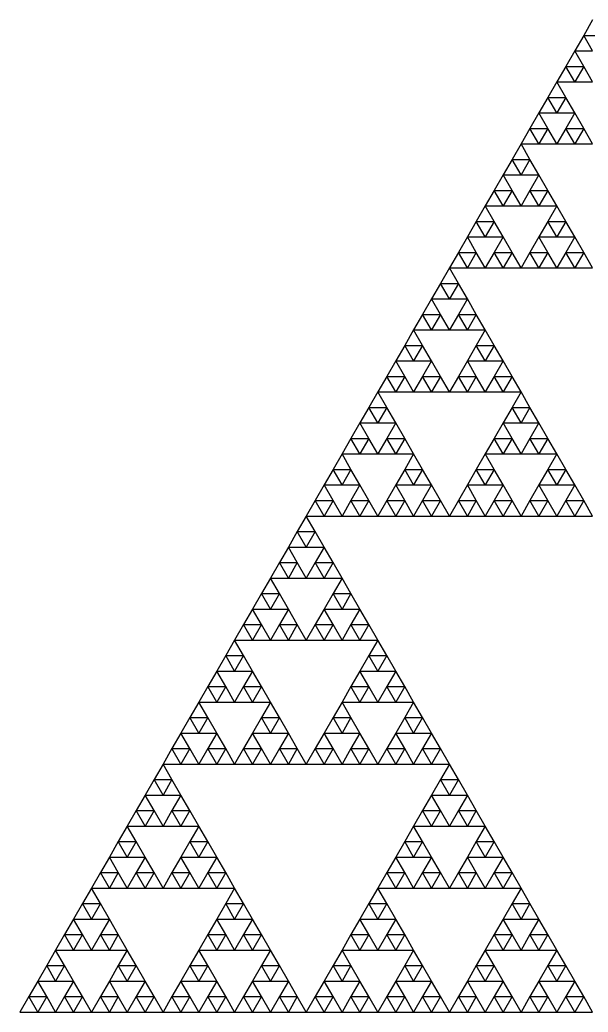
# Model space of a CAD drawing. Header units: metres. Extents: x -50 to 50, y -29 to 58.
# Drawn here: x -50 to -37.6, y -28.87 to -7.22 of the extents above; entities that cross this region are included whole.
import ezdxf

# ---------------------------------------------------------------- set-up
doc = ezdxf.new("R2010")
doc.units = ezdxf.units.M

msp = doc.modelspace()

# ---------------------------------------------------------------- linework, layer by layer
for p, q in [((-37.5, -7.21689), (-37.6953, -7.55518)), ((-37.6953, -7.55518), (-37.8906, -7.89347)), ((-37.5, -7.89347), (-37.6953, -7.55518)), ((-37.6953, -7.55518), (-37.3047, -7.55518)), ((-37.8906, -7.89347), (-38.0859, -8.23176)), ((-37.6953, -8.23176), (-37.8906, -7.89347)), ((-37.8906, -7.89347), (-37.5, -7.89347)), ((-38.0859, -8.23176), (-38.2812, -8.57004)), ((-37.8906, -8.57004), (-38.0859, -8.23176)), ((-38.0859, -8.23176), (-37.6953, -8.23176)), ((-37.6953, -8.23176), (-37.8906, -8.57004)), ((-37.5, -8.57004), (-37.6953, -8.23176)), ((-38.2812, -8.57006), (-38.4766, -8.90835)), ((-38.2812, -8.57004), (-37.8906, -8.57004)), ((-38.0859, -8.90835), (-38.2812, -8.57006)), ((-37.8906, -8.57004), (-37.5, -8.57004)), ((-38.4766, -8.90835), (-38.6719, -9.24663)), ((-38.2812, -9.24663), (-38.4766, -8.90835)), ((-38.4766, -8.90835), (-38.0859, -8.90835)), ((-38.0859, -8.90835), (-38.2812, -9.24663)), ((-37.8906, -9.24663), (-38.0859, -8.90835)), ((-38.6719, -9.24663), (-38.8672, -9.58492)), ((-38.4766, -9.58492), (-38.6719, -9.24663)), ((-38.6719, -9.24663), (-38.2812, -9.24663)), ((-38.2812, -9.24663), (-37.8906, -9.24663)), ((-37.8906, -9.24663), (-38.0859, -9.58492)), ((-37.6953, -9.58492), (-37.8906, -9.24663)), ((-38.8672, -9.58492), (-39.0625, -9.92321)), ((-38.6719, -9.92321), (-38.8672, -9.58492)), ((-38.8672, -9.58492), (-38.4766, -9.58492)), ((-38.4766, -9.58492), (-38.6719, -9.92321)), ((-38.2812, -9.92321), (-38.4766, -9.58492)), ((-38.0859, -9.58492), (-38.2812, -9.92321)), ((-37.8906, -9.92321), (-38.0859, -9.58492)), ((-38.0859, -9.58492), (-37.6953, -9.58492)), ((-37.6953, -9.58492), (-37.8906, -9.92321)), ((-37.5, -9.92321), (-37.6953, -9.58492)), ((-39.0625, -9.92322), (-39.2578, -10.2615)), ((-39.0625, -9.92321), (-38.6719, -9.92321)), ((-38.8672, -10.2615), (-39.0625, -9.92322)), ((-38.6719, -9.92321), (-38.2812, -9.92321)), ((-38.2812, -9.92321), (-37.8906, -9.92321)), ((-37.8906, -9.92321), (-37.5, -9.92321)), ((-39.2578, -10.2615), (-39.4531, -10.5998)), ((-39.0625, -10.5998), (-39.2578, -10.2615)), ((-39.2578, -10.2615), (-38.8672, -10.2615)), ((-38.8672, -10.2615), (-39.0625, -10.5998)), ((-38.6719, -10.5998), (-38.8672, -10.2615)), ((-39.4531, -10.5998), (-39.6484, -10.9381)), ((-39.2578, -10.9381), (-39.4531, -10.5998)), ((-39.4531, -10.5998), (-39.0625, -10.5998)), ((-39.0625, -10.5998), (-38.6719, -10.5998)), ((-38.6719, -10.5998), (-38.8672, -10.9381)), ((-38.4766, -10.9381), (-38.6719, -10.5998)), ((-39.6484, -10.9381), (-39.8438, -11.2764)), ((-39.4531, -11.2764), (-39.6484, -10.9381)), ((-39.6484, -10.9381), (-39.2578, -10.9381)), ((-39.2578, -10.9381), (-39.4531, -11.2764)), ((-39.0625, -11.2764), (-39.2578, -10.9381)), ((-38.8672, -10.9381), (-39.0625, -11.2764)), ((-38.6719, -11.2764), (-38.8672, -10.9381)), ((-38.8672, -10.9381), (-38.4766, -10.9381)), ((-38.4766, -10.9381), (-38.6719, -11.2764)), ((-38.2812, -11.2764), (-38.4766, -10.9381)), ((-39.8438, -11.2764), (-40.0391, -11.6147)), ((-39.6484, -11.6147), (-39.8438, -11.2764)), ((-39.8438, -11.2764), (-39.4531, -11.2764)), ((-39.4531, -11.2764), (-39.0625, -11.2764)), ((-39.0625, -11.2764), (-38.6719, -11.2764)), ((-38.6719, -11.2764), (-38.2812, -11.2764)), ((-38.2812, -11.2764), (-38.4766, -11.6147)), ((-38.0859, -11.6147), (-38.2812, -11.2764)), ((-40.0391, -11.6147), (-40.2344, -11.953)), ((-39.8438, -11.953), (-40.0391, -11.6147)), ((-40.0391, -11.6147), (-39.6484, -11.6147)), ((-39.6484, -11.6147), (-39.8438, -11.953)), ((-39.4531, -11.953), (-39.6484, -11.6147)), ((-38.4766, -11.6147), (-38.6719, -11.953)), ((-38.2812, -11.953), (-38.4766, -11.6147)), ((-38.4766, -11.6147), (-38.0859, -11.6147)), ((-38.0859, -11.6147), (-38.2812, -11.953)), ((-37.8906, -11.953), (-38.0859, -11.6147)), ((-40.2344, -11.953), (-40.4297, -12.2913)), ((-40.0391, -12.2913), (-40.2344, -11.953)), ((-40.2344, -11.953), (-39.8438, -11.953)), ((-39.8438, -11.953), (-39.4531, -11.953)), ((-39.4531, -11.953), (-39.6484, -12.2913)), ((-39.2578, -12.2913), (-39.4531, -11.953)), ((-38.6719, -11.953), (-38.8672, -12.2913)), ((-38.4766, -12.2913), (-38.6719, -11.953)), ((-38.6719, -11.953), (-38.2812, -11.953)), ((-38.2812, -11.953), (-37.8906, -11.953)), ((-37.8906, -11.953), (-38.0859, -12.2913)), ((-37.6953, -12.2913), (-37.8906, -11.953)), ((-40.4297, -12.2913), (-40.625, -12.6295)), ((-40.2344, -12.6295), (-40.4297, -12.2913)), ((-40.4297, -12.2913), (-40.0391, -12.2913)), ((-40.0391, -12.2913), (-40.2344, -12.6295)), ((-39.8438, -12.6295), (-40.0391, -12.2913)), ((-39.6484, -12.2913), (-39.8438, -12.6295)), ((-39.4531, -12.6295), (-39.6484, -12.2913)), ((-39.6484, -12.2913), (-39.2578, -12.2913)), ((-39.2578, -12.2913), (-39.4531, -12.6295)), ((-39.0625, -12.6295), (-39.2578, -12.2913)), ((-38.8672, -12.2913), (-39.0625, -12.6295)), ((-38.6719, -12.6295), (-38.8672, -12.2913)), ((-38.8672, -12.2913), (-38.4766, -12.2913)), ((-38.4766, -12.2913), (-38.6719, -12.6295)), ((-38.2812, -12.6295), (-38.4766, -12.2913)), ((-38.0859, -12.2913), (-38.2812, -12.6295)), ((-37.8906, -12.6295), (-38.0859, -12.2913)), ((-38.0859, -12.2913), (-37.6953, -12.2913)), ((-37.6953, -12.2913), (-37.8906, -12.6295)), ((-37.5, -12.6295), (-37.6953, -12.2913)), ((-40.625, -12.6296), (-40.8203, -12.9678)), ((-40.625, -12.6295), (-40.2344, -12.6295)), ((-40.4297, -12.9678), (-40.625, -12.6296)), ((-40.2344, -12.6295), (-39.8438, -12.6295)), ((-39.8438, -12.6295), (-39.4531, -12.6295)), ((-39.4531, -12.6295), (-39.0625, -12.6295)), ((-39.0625, -12.6295), (-38.6719, -12.6295)), ((-38.6719, -12.6295), (-38.2812, -12.6295)), ((-38.2812, -12.6295), (-37.8906, -12.6295)), ((-37.8906, -12.6295), (-37.5, -12.6295)), ((-40.8203, -12.9678), (-41.0156, -13.3061)), ((-40.625, -13.3061), (-40.8203, -12.9678)), ((-40.8203, -12.9678), (-40.4297, -12.9678)), ((-40.4297, -12.9678), (-40.625, -13.3061)), ((-40.2344, -13.3061), (-40.4297, -12.9678)), ((-41.0156, -13.3061), (-41.2109, -13.6444)), ((-40.8203, -13.6444), (-41.0156, -13.3061)), ((-41.0156, -13.3061), (-40.625, -13.3061)), ((-40.625, -13.3061), (-40.2344, -13.3061)), ((-40.2344, -13.3061), (-40.4297, -13.6444)), ((-40.0391, -13.6444), (-40.2344, -13.3061)), ((-41.2109, -13.6444), (-41.4062, -13.9827)), ((-41.0156, -13.9827), (-41.2109, -13.6444)), ((-41.2109, -13.6444), (-40.8203, -13.6444)), ((-40.8203, -13.6444), (-41.0156, -13.9827)), ((-40.625, -13.9827), (-40.8203, -13.6444)), ((-40.4297, -13.6444), (-40.625, -13.9827)), ((-40.2344, -13.9827), (-40.4297, -13.6444)), ((-40.4297, -13.6444), (-40.0391, -13.6444)), ((-40.0391, -13.6444), (-40.2344, -13.9827)), ((-39.8438, -13.9827), (-40.0391, -13.6444)), ((-41.4062, -13.9827), (-41.6016, -14.321)), ((-41.2109, -14.321), (-41.4062, -13.9827)), ((-41.4062, -13.9827), (-41.0156, -13.9827)), ((-41.0156, -13.9827), (-40.625, -13.9827)), ((-40.625, -13.9827), (-40.2344, -13.9827)), ((-40.2344, -13.9827), (-39.8438, -13.9827)), ((-39.8438, -13.9827), (-40.0391, -14.321)), ((-39.6484, -14.321), (-39.8438, -13.9827)), ((-41.6016, -14.321), (-41.7969, -14.6593)), ((-41.4062, -14.6593), (-41.6016, -14.321)), ((-41.6016, -14.321), (-41.2109, -14.321)), ((-41.2109, -14.321), (-41.4062, -14.6593)), ((-41.0156, -14.6593), (-41.2109, -14.321)), ((-40.0391, -14.321), (-40.2344, -14.6593)), ((-39.8438, -14.6593), (-40.0391, -14.321)), ((-40.0391, -14.321), (-39.6484, -14.321)), ((-39.6484, -14.321), (-39.8438, -14.6593)), ((-39.4531, -14.6593), (-39.6484, -14.321)), ((-41.7969, -14.6593), (-41.9922, -14.9976)), ((-41.6016, -14.9976), (-41.7969, -14.6593)), ((-41.7969, -14.6593), (-41.4062, -14.6593)), ((-41.4062, -14.6593), (-41.0156, -14.6593)), ((-41.0156, -14.6593), (-41.2109, -14.9976)), ((-40.8203, -14.9976), (-41.0156, -14.6593)), ((-40.2344, -14.6593), (-40.4297, -14.9976)), ((-40.0391, -14.9976), (-40.2344, -14.6593)), ((-40.2344, -14.6593), (-39.8438, -14.6593)), ((-39.8438, -14.6593), (-39.4531, -14.6593)), ((-39.4531, -14.6593), (-39.6484, -14.9976)), ((-39.2578, -14.9976), (-39.4531, -14.6593)), ((-41.9922, -14.9976), (-42.1875, -15.3359)), ((-41.7969, -15.3359), (-41.9922, -14.9976)), ((-41.9922, -14.9976), (-41.6016, -14.9976)), ((-41.6016, -14.9976), (-41.7969, -15.3359)), ((-41.4062, -15.3359), (-41.6016, -14.9976)), ((-41.2109, -14.9976), (-41.4062, -15.3359)), ((-41.0156, -15.3359), (-41.2109, -14.9976)), ((-41.2109, -14.9976), (-40.8203, -14.9976)), ((-40.8203, -14.9976), (-41.0156, -15.3359)), ((-40.625, -15.3359), (-40.8203, -14.9976)), ((-40.4297, -14.9976), (-40.625, -15.3359)), ((-40.2344, -15.3359), (-40.4297, -14.9976)), ((-40.4297, -14.9976), (-40.0391, -14.9976)), ((-40.0391, -14.9976), (-40.2344, -15.3359)), ((-39.8438, -15.3359), (-40.0391, -14.9976)), ((-39.6484, -14.9976), (-39.8438, -15.3359)), ((-39.4531, -15.3359), (-39.6484, -14.9976)), ((-39.6484, -14.9976), (-39.2578, -14.9976)), ((-39.2578, -14.9976), (-39.4531, -15.3359)), ((-39.0625, -15.3359), (-39.2578, -14.9976)), ((-42.1875, -15.3359), (-42.3828, -15.6742)), ((-41.9922, -15.6742), (-42.1875, -15.3359)), ((-42.1875, -15.3359), (-41.7969, -15.3359)), ((-41.7969, -15.3359), (-41.4062, -15.3359)), ((-41.4062, -15.3359), (-41.0156, -15.3359)), ((-41.0156, -15.3359), (-40.625, -15.3359)), ((-40.625, -15.3359), (-40.2344, -15.3359)), ((-40.2344, -15.3359), (-39.8438, -15.3359)), ((-39.8438, -15.3359), (-39.4531, -15.3359)), ((-39.4531, -15.3359), (-39.0625, -15.3359)), ((-39.0625, -15.3359), (-39.2578, -15.6742)), ((-38.8672, -15.6742), (-39.0625, -15.3359)), ((-42.3828, -15.6742), (-42.5781, -16.0125)), ((-42.1875, -16.0125), (-42.3828, -15.6742)), ((-42.3828, -15.6742), (-41.9922, -15.6742)), ((-41.9922, -15.6742), (-42.1875, -16.0125)), ((-41.7969, -16.0125), (-41.9922, -15.6742)), ((-39.2578, -15.6742), (-39.4531, -16.0125)), ((-39.0625, -16.0125), (-39.2578, -15.6742)), ((-39.2578, -15.6742), (-38.8672, -15.6742)), ((-38.8672, -15.6742), (-39.0625, -16.0125)), ((-38.6719, -16.0125), (-38.8672, -15.6742)), ((-42.5781, -16.0125), (-42.7734, -16.3507)), ((-42.3828, -16.3507), (-42.5781, -16.0125)), ((-42.5781, -16.0125), (-42.1875, -16.0125)), ((-42.1875, -16.0125), (-41.7969, -16.0125)), ((-41.7969, -16.0125), (-41.9922, -16.3507)), ((-41.6016, -16.3507), (-41.7969, -16.0125)), ((-39.4531, -16.0125), (-39.6484, -16.3507)), ((-39.2578, -16.3507), (-39.4531, -16.0125)), ((-39.4531, -16.0125), (-39.0625, -16.0125)), ((-39.0625, -16.0125), (-38.6719, -16.0125)), ((-38.6719, -16.0125), (-38.8672, -16.3507)), ((-38.4766, -16.3507), (-38.6719, -16.0125)), ((-42.7734, -16.3507), (-42.9688, -16.689)), ((-42.5781, -16.689), (-42.7734, -16.3507)), ((-42.7734, -16.3507), (-42.3828, -16.3507)), ((-42.3828, -16.3507), (-42.5781, -16.689)), ((-42.1875, -16.689), (-42.3828, -16.3507)), ((-41.9922, -16.3507), (-42.1875, -16.689)), ((-41.7969, -16.689), (-41.9922, -16.3507)), ((-41.9922, -16.3507), (-41.6016, -16.3507)), ((-41.6016, -16.3507), (-41.7969, -16.689)), ((-41.4062, -16.689), (-41.6016, -16.3507)), ((-39.6484, -16.3507), (-39.8438, -16.689)), ((-39.4531, -16.689), (-39.6484, -16.3507)), ((-39.6484, -16.3507), (-39.2578, -16.3507)), ((-39.2578, -16.3507), (-39.4531, -16.689)), ((-39.0625, -16.689), (-39.2578, -16.3507)), ((-38.8672, -16.3507), (-39.0625, -16.689)), ((-38.6719, -16.689), (-38.8672, -16.3507)), ((-38.8672, -16.3507), (-38.4766, -16.3507)), ((-38.4766, -16.3507), (-38.6719, -16.689)), ((-38.2812, -16.689), (-38.4766, -16.3507)), ((-42.9688, -16.689), (-43.1641, -17.0273)), ((-42.7734, -17.0273), (-42.9688, -16.689)), ((-42.9688, -16.689), (-42.5781, -16.689)), ((-42.5781, -16.689), (-42.1875, -16.689)), ((-42.1875, -16.689), (-41.7969, -16.689)), ((-41.7969, -16.689), (-41.4062, -16.689)), ((-41.4062, -16.689), (-41.6016, -17.0273)), ((-41.2109, -17.0273), (-41.4062, -16.689)), ((-39.8438, -16.689), (-40.0391, -17.0273)), ((-39.6484, -17.0273), (-39.8438, -16.689)), ((-39.8438, -16.689), (-39.4531, -16.689)), ((-39.4531, -16.689), (-39.0625, -16.689)), ((-39.0625, -16.689), (-38.6719, -16.689)), ((-38.6719, -16.689), (-38.2812, -16.689)), ((-38.2812, -16.689), (-38.4766, -17.0273)), ((-38.0859, -17.0273), (-38.2812, -16.689)), ((-43.1641, -17.0273), (-43.3594, -17.3656)), ((-42.9688, -17.3656), (-43.1641, -17.0273)), ((-43.1641, -17.0273), (-42.7734, -17.0273)), ((-42.7734, -17.0273), (-42.9688, -17.3656)), ((-42.5781, -17.3656), (-42.7734, -17.0273)), ((-41.6016, -17.0273), (-41.7969, -17.3656)), ((-41.4062, -17.3656), (-41.6016, -17.0273)), ((-41.6016, -17.0273), (-41.2109, -17.0273)), ((-41.2109, -17.0273), (-41.4062, -17.3656)), ((-41.0156, -17.3656), (-41.2109, -17.0273)), ((-40.0391, -17.0273), (-40.2344, -17.3656)), ((-39.8438, -17.3656), (-40.0391, -17.0273)), ((-40.0391, -17.0273), (-39.6484, -17.0273)), ((-39.6484, -17.0273), (-39.8438, -17.3656)), ((-39.4531, -17.3656), (-39.6484, -17.0273)), ((-38.4766, -17.0273), (-38.6719, -17.3656)), ((-38.2812, -17.3656), (-38.4766, -17.0273)), ((-38.4766, -17.0273), (-38.0859, -17.0273)), ((-38.0859, -17.0273), (-38.2812, -17.3656)), ((-37.8906, -17.3656), (-38.0859, -17.0273)), ((-43.3594, -17.3656), (-43.5547, -17.7039)), ((-43.1641, -17.7039), (-43.3594, -17.3656)), ((-43.3594, -17.3656), (-42.9688, -17.3656)), ((-42.9688, -17.3656), (-42.5781, -17.3656)), ((-42.5781, -17.3656), (-42.7734, -17.7039)), ((-42.3828, -17.7039), (-42.5781, -17.3656)), ((-41.7969, -17.3656), (-41.9922, -17.7039)), ((-41.6016, -17.7039), (-41.7969, -17.3656)), ((-41.7969, -17.3656), (-41.4062, -17.3656)), ((-41.4062, -17.3656), (-41.0156, -17.3656)), ((-41.0156, -17.3656), (-41.2109, -17.7039)), ((-40.8203, -17.7039), (-41.0156, -17.3656)), ((-40.2344, -17.3656), (-40.4297, -17.7039)), ((-40.0391, -17.7039), (-40.2344, -17.3656)), ((-40.2344, -17.3656), (-39.8438, -17.3656)), ((-39.8438, -17.3656), (-39.4531, -17.3656)), ((-39.4531, -17.3656), (-39.6484, -17.7039)), ((-39.2578, -17.7039), (-39.4531, -17.3656)), ((-38.6719, -17.3656), (-38.8672, -17.7039)), ((-38.4766, -17.7039), (-38.6719, -17.3656)), ((-38.6719, -17.3656), (-38.2812, -17.3656)), ((-38.2812, -17.3656), (-37.8906, -17.3656)), ((-37.8906, -17.3656), (-38.0859, -17.7039)), ((-37.6953, -17.7039), (-37.8906, -17.3656)), ((-43.5547, -17.7039), (-43.75, -18.0422)), ((-43.3594, -18.0422), (-43.5547, -17.7039)), ((-43.5547, -17.7039), (-43.1641, -17.7039)), ((-43.1641, -17.7039), (-43.3594, -18.0422)), ((-42.9688, -18.0422), (-43.1641, -17.7039)), ((-42.7734, -17.7039), (-42.9688, -18.0422)), ((-42.5781, -18.0422), (-42.7734, -17.7039)), ((-42.7734, -17.7039), (-42.3828, -17.7039)), ((-42.3828, -17.7039), (-42.5781, -18.0422)), ((-42.1875, -18.0422), (-42.3828, -17.7039)), ((-41.9922, -17.7039), (-42.1875, -18.0422)), ((-41.7969, -18.0422), (-41.9922, -17.7039)), ((-41.9922, -17.7039), (-41.6016, -17.7039)), ((-41.6016, -17.7039), (-41.7969, -18.0422)), ((-41.4062, -18.0422), (-41.6016, -17.7039)), ((-41.2109, -17.7039), (-41.4062, -18.0422)), ((-41.0156, -18.0422), (-41.2109, -17.7039)), ((-41.2109, -17.7039), (-40.8203, -17.7039)), ((-40.8203, -17.7039), (-41.0156, -18.0422)), ((-40.625, -18.0422), (-40.8203, -17.7039)), ((-40.4297, -17.7039), (-40.625, -18.0422)), ((-40.2344, -18.0422), (-40.4297, -17.7039)), ((-40.4297, -17.7039), (-40.0391, -17.7039)), ((-40.0391, -17.7039), (-40.2344, -18.0422)), ((-39.8438, -18.0422), (-40.0391, -17.7039)), ((-39.6484, -17.7039), (-39.8438, -18.0422)), ((-39.4531, -18.0422), (-39.6484, -17.7039)), ((-39.6484, -17.7039), (-39.2578, -17.7039)), ((-39.2578, -17.7039), (-39.4531, -18.0422)), ((-39.0625, -18.0422), (-39.2578, -17.7039)), ((-38.8672, -17.7039), (-39.0625, -18.0422)), ((-38.6719, -18.0422), (-38.8672, -17.7039)), ((-38.8672, -17.7039), (-38.4766, -17.7039)), ((-38.4766, -17.7039), (-38.6719, -18.0422)), ((-38.2812, -18.0422), (-38.4766, -17.7039)), ((-38.0859, -17.7039), (-38.2812, -18.0422)), ((-37.8906, -18.0422), (-38.0859, -17.7039)), ((-38.0859, -17.7039), (-37.6953, -17.7039)), ((-37.6953, -17.7039), (-37.8906, -18.0422)), ((-37.5, -18.0422), (-37.6953, -17.7039)), ((-43.75, -18.0422), (-43.9453, -18.3805)), ((-43.5547, -18.3805), (-43.75, -18.0422)), ((-43.75, -18.0422), (-43.3594, -18.0422)), ((-43.3594, -18.0422), (-42.9688, -18.0422)), ((-42.9688, -18.0422), (-42.5781, -18.0422)), ((-42.5781, -18.0422), (-42.1875, -18.0422)), ((-42.1875, -18.0422), (-41.7969, -18.0422)), ((-41.7969, -18.0422), (-41.4062, -18.0422)), ((-41.4062, -18.0422), (-41.0156, -18.0422)), ((-41.0156, -18.0422), (-40.625, -18.0422)), ((-40.625, -18.0422), (-40.2344, -18.0422)), ((-40.2344, -18.0422), (-39.8438, -18.0422)), ((-39.8438, -18.0422), (-39.4531, -18.0422)), ((-39.4531, -18.0422), (-39.0625, -18.0422)), ((-39.0625, -18.0422), (-38.6719, -18.0422)), ((-38.6719, -18.0422), (-38.2812, -18.0422)), ((-38.2812, -18.0422), (-37.8906, -18.0422)), ((-37.8906, -18.0422), (-37.5, -18.0422)), ((-43.9453, -18.3805), (-44.1406, -18.7188)), ((-43.75, -18.7188), (-43.9453, -18.3805)), ((-43.9453, -18.3805), (-43.5547, -18.3805)), ((-43.5547, -18.3805), (-43.75, -18.7188)), ((-43.3594, -18.7188), (-43.5547, -18.3805)), ((-44.1406, -18.7188), (-44.3359, -19.0571)), ((-43.9453, -19.0571), (-44.1406, -18.7188)), ((-44.1406, -18.7188), (-43.75, -18.7188)), ((-43.75, -18.7188), (-43.3594, -18.7188)), ((-43.3594, -18.7188), (-43.5547, -19.0571)), ((-43.1641, -19.0571), (-43.3594, -18.7188)), ((-44.3359, -19.0571), (-44.5312, -19.3954)), ((-44.1406, -19.3954), (-44.3359, -19.0571)), ((-44.3359, -19.0571), (-43.9453, -19.0571)), ((-43.9453, -19.0571), (-44.1406, -19.3954)), ((-43.75, -19.3954), (-43.9453, -19.0571)), ((-43.5547, -19.0571), (-43.75, -19.3954)), ((-43.3594, -19.3954), (-43.5547, -19.0571)), ((-43.5547, -19.0571), (-43.1641, -19.0571)), ((-43.1641, -19.0571), (-43.3594, -19.3954)), ((-42.9688, -19.3954), (-43.1641, -19.0571)), ((-44.5312, -19.3954), (-44.7266, -19.7337)), ((-44.3359, -19.7337), (-44.5312, -19.3954)), ((-44.5312, -19.3954), (-44.1406, -19.3954)), ((-44.1406, -19.3954), (-43.75, -19.3954)), ((-43.75, -19.3954), (-43.3594, -19.3954)), ((-43.3594, -19.3954), (-42.9688, -19.3954)), ((-42.9688, -19.3954), (-43.1641, -19.7337)), ((-42.7734, -19.7337), (-42.9688, -19.3954)), ((-44.7266, -19.7337), (-44.9219, -20.072)), ((-44.5312, -20.072), (-44.7266, -19.7337)), ((-44.7266, -19.7337), (-44.3359, -19.7337)), ((-44.3359, -19.7337), (-44.5312, -20.072)), ((-44.1406, -20.072), (-44.3359, -19.7337)), ((-43.1641, -19.7337), (-43.3594, -20.072)), ((-42.9688, -20.072), (-43.1641, -19.7337)), ((-43.1641, -19.7337), (-42.7734, -19.7337)), ((-42.7734, -19.7337), (-42.9688, -20.072)), ((-42.5781, -20.072), (-42.7734, -19.7337)), ((-44.9219, -20.072), (-45.1172, -20.4102)), ((-44.7266, -20.4102), (-44.9219, -20.072)), ((-44.9219, -20.072), (-44.5312, -20.072)), ((-44.5312, -20.072), (-44.1406, -20.072)), ((-44.1406, -20.072), (-44.3359, -20.4102)), ((-43.9453, -20.4102), (-44.1406, -20.072)), ((-43.3594, -20.072), (-43.5547, -20.4102)), ((-43.1641, -20.4102), (-43.3594, -20.072)), ((-43.3594, -20.072), (-42.9688, -20.072)), ((-42.9688, -20.072), (-42.5781, -20.072)), ((-42.5781, -20.072), (-42.7734, -20.4102)), ((-42.3828, -20.4102), (-42.5781, -20.072)), ((-45.1172, -20.4102), (-45.3125, -20.7485)), ((-44.9219, -20.7485), (-45.1172, -20.4102)), ((-45.1172, -20.4102), (-44.7266, -20.4102)), ((-44.7266, -20.4102), (-44.9219, -20.7485)), ((-44.5312, -20.7485), (-44.7266, -20.4102)), ((-44.3359, -20.4102), (-44.5312, -20.7485)), ((-44.1406, -20.7485), (-44.3359, -20.4102)), ((-44.3359, -20.4102), (-43.9453, -20.4102)), ((-43.9453, -20.4102), (-44.1406, -20.7485)), ((-43.75, -20.7485), (-43.9453, -20.4102)), ((-43.5547, -20.4102), (-43.75, -20.7485)), ((-43.3594, -20.7485), (-43.5547, -20.4102)), ((-43.5547, -20.4102), (-43.1641, -20.4102)), ((-43.1641, -20.4102), (-43.3594, -20.7485)), ((-42.9688, -20.7485), (-43.1641, -20.4102)), ((-42.7734, -20.4102), (-42.9688, -20.7485)), ((-42.5781, -20.7485), (-42.7734, -20.4102)), ((-42.7734, -20.4102), (-42.3828, -20.4102)), ((-42.3828, -20.4102), (-42.5781, -20.7485)), ((-42.1875, -20.7485), (-42.3828, -20.4102)), ((-45.3125, -20.7485), (-45.5078, -21.0868)), ((-45.1172, -21.0868), (-45.3125, -20.7485)), ((-45.3125, -20.7485), (-44.9219, -20.7485)), ((-44.9219, -20.7485), (-44.5312, -20.7485)), ((-44.5312, -20.7485), (-44.1406, -20.7485)), ((-44.1406, -20.7485), (-43.75, -20.7485)), ((-43.75, -20.7485), (-43.3594, -20.7485)), ((-43.3594, -20.7485), (-42.9688, -20.7485)), ((-42.9688, -20.7485), (-42.5781, -20.7485)), ((-42.5781, -20.7485), (-42.1875, -20.7485)), ((-42.1875, -20.7485), (-42.3828, -21.0868)), ((-41.9922, -21.0868), (-42.1875, -20.7485)), ((-45.5078, -21.0868), (-45.7031, -21.4251)), ((-45.3125, -21.4251), (-45.5078, -21.0868)), ((-45.5078, -21.0868), (-45.1172, -21.0868)), ((-45.1172, -21.0868), (-45.3125, -21.4251)), ((-44.9219, -21.4251), (-45.1172, -21.0868)), ((-42.3828, -21.0868), (-42.5781, -21.4251)), ((-42.1875, -21.4251), (-42.3828, -21.0868)), ((-42.3828, -21.0868), (-41.9922, -21.0868)), ((-41.9922, -21.0868), (-42.1875, -21.4251)), ((-41.7969, -21.4251), (-41.9922, -21.0868)), ((-45.7031, -21.4251), (-45.8984, -21.7634)), ((-45.5078, -21.7634), (-45.7031, -21.4251)), ((-45.7031, -21.4251), (-45.3125, -21.4251)), ((-45.3125, -21.4251), (-44.9219, -21.4251)), ((-44.9219, -21.4251), (-45.1172, -21.7634)), ((-44.7266, -21.7634), (-44.9219, -21.4251)), ((-42.5781, -21.4251), (-42.7734, -21.7634)), ((-42.3828, -21.7634), (-42.5781, -21.4251)), ((-42.5781, -21.4251), (-42.1875, -21.4251)), ((-42.1875, -21.4251), (-41.7969, -21.4251)), ((-41.7969, -21.4251), (-41.9922, -21.7634)), ((-41.6016, -21.7634), (-41.7969, -21.4251)), ((-45.8984, -21.7634), (-46.0938, -22.1017)), ((-45.7031, -22.1017), (-45.8984, -21.7634)), ((-45.8984, -21.7634), (-45.5078, -21.7634)), ((-45.5078, -21.7634), (-45.7031, -22.1017)), ((-45.3125, -22.1017), (-45.5078, -21.7634)), ((-45.1172, -21.7634), (-45.3125, -22.1017)), ((-44.9219, -22.1017), (-45.1172, -21.7634)), ((-45.1172, -21.7634), (-44.7266, -21.7634)), ((-44.7266, -21.7634), (-44.9219, -22.1017)), ((-44.5312, -22.1017), (-44.7266, -21.7634)), ((-42.7734, -21.7634), (-42.9688, -22.1017)), ((-42.5781, -22.1017), (-42.7734, -21.7634)), ((-42.7734, -21.7634), (-42.3828, -21.7634)), ((-42.3828, -21.7634), (-42.5781, -22.1017)), ((-42.1875, -22.1017), (-42.3828, -21.7634)), ((-41.9922, -21.7634), (-42.1875, -22.1017)), ((-41.7969, -22.1017), (-41.9922, -21.7634)), ((-41.9922, -21.7634), (-41.6016, -21.7634)), ((-41.6016, -21.7634), (-41.7969, -22.1017)), ((-41.4062, -22.1017), (-41.6016, -21.7634)), ((-46.0938, -22.1017), (-46.2891, -22.44)), ((-45.8984, -22.44), (-46.0938, -22.1017)), ((-46.0938, -22.1017), (-45.7031, -22.1017)), ((-45.7031, -22.1017), (-45.3125, -22.1017)), ((-45.3125, -22.1017), (-44.9219, -22.1017)), ((-44.9219, -22.1017), (-44.5312, -22.1017)), ((-44.5312, -22.1017), (-44.7266, -22.44)), ((-44.3359, -22.44), (-44.5312, -22.1017)), ((-42.9688, -22.1017), (-43.1641, -22.44)), ((-42.7734, -22.44), (-42.9688, -22.1017)), ((-42.9688, -22.1017), (-42.5781, -22.1017)), ((-42.5781, -22.1017), (-42.1875, -22.1017)), ((-42.1875, -22.1017), (-41.7969, -22.1017)), ((-41.7969, -22.1017), (-41.4062, -22.1017)), ((-41.4062, -22.1017), (-41.6016, -22.44)), ((-41.2109, -22.44), (-41.4062, -22.1017)), ((-46.2891, -22.44), (-46.4844, -22.7783)), ((-46.0938, -22.7783), (-46.2891, -22.44)), ((-46.2891, -22.44), (-45.8984, -22.44)), ((-45.8984, -22.44), (-46.0938, -22.7783)), ((-45.7031, -22.7783), (-45.8984, -22.44)), ((-44.7266, -22.44), (-44.9219, -22.7783)), ((-44.5312, -22.7783), (-44.7266, -22.44)), ((-44.7266, -22.44), (-44.3359, -22.44)), ((-44.3359, -22.44), (-44.5312, -22.7783)), ((-44.1406, -22.7783), (-44.3359, -22.44)), ((-43.1641, -22.44), (-43.3594, -22.7783)), ((-42.9688, -22.7783), (-43.1641, -22.44)), ((-43.1641, -22.44), (-42.7734, -22.44)), ((-42.7734, -22.44), (-42.9688, -22.7783)), ((-42.5781, -22.7783), (-42.7734, -22.44)), ((-41.6016, -22.44), (-41.7969, -22.7783)), ((-41.4062, -22.7783), (-41.6016, -22.44)), ((-41.6016, -22.44), (-41.2109, -22.44)), ((-41.2109, -22.44), (-41.4062, -22.7783)), ((-41.0156, -22.7783), (-41.2109, -22.44)), ((-46.4844, -22.7783), (-46.6797, -23.1166)), ((-46.2891, -23.1166), (-46.4844, -22.7783)), ((-46.4844, -22.7783), (-46.0938, -22.7783)), ((-46.0938, -22.7783), (-45.7031, -22.7783)), ((-45.7031, -22.7783), (-45.8984, -23.1166)), ((-45.5078, -23.1166), (-45.7031, -22.7783)), ((-44.9219, -22.7783), (-45.1172, -23.1166)), ((-44.7266, -23.1166), (-44.9219, -22.7783)), ((-44.9219, -22.7783), (-44.5312, -22.7783)), ((-44.5312, -22.7783), (-44.1406, -22.7783)), ((-44.1406, -22.7783), (-44.3359, -23.1166)), ((-43.9453, -23.1166), (-44.1406, -22.7783)), ((-43.3594, -22.7783), (-43.5547, -23.1166)), ((-43.1641, -23.1166), (-43.3594, -22.7783)), ((-43.3594, -22.7783), (-42.9688, -22.7783)), ((-42.9688, -22.7783), (-42.5781, -22.7783)), ((-42.5781, -22.7783), (-42.7734, -23.1166)), ((-42.3828, -23.1166), (-42.5781, -22.7783)), ((-41.7969, -22.7783), (-41.9922, -23.1166)), ((-41.6016, -23.1166), (-41.7969, -22.7783)), ((-41.7969, -22.7783), (-41.4062, -22.7783)), ((-41.4062, -22.7783), (-41.0156, -22.7783)), ((-41.0156, -22.7783), (-41.2109, -23.1166)), ((-40.8203, -23.1166), (-41.0156, -22.7783)), ((-46.6797, -23.1166), (-46.875, -23.4549)), ((-46.4844, -23.4549), (-46.6797, -23.1166)), ((-46.6797, -23.1166), (-46.2891, -23.1166)), ((-46.2891, -23.1166), (-46.4844, -23.4549)), ((-46.0938, -23.4549), (-46.2891, -23.1166)), ((-45.8984, -23.1166), (-46.0938, -23.4549)), ((-45.7031, -23.4549), (-45.8984, -23.1166)), ((-45.8984, -23.1166), (-45.5078, -23.1166)), ((-45.5078, -23.1166), (-45.7031, -23.4549)), ((-45.3125, -23.4549), (-45.5078, -23.1166)), ((-45.1172, -23.1166), (-45.3125, -23.4549)), ((-44.9219, -23.4549), (-45.1172, -23.1166)), ((-45.1172, -23.1166), (-44.7266, -23.1166)), ((-44.7266, -23.1166), (-44.9219, -23.4549)), ((-44.5312, -23.4549), (-44.7266, -23.1166)), ((-44.3359, -23.1166), (-44.5312, -23.4549)), ((-44.1406, -23.4549), (-44.3359, -23.1166)), ((-44.3359, -23.1166), (-43.9453, -23.1166)), ((-43.9453, -23.1166), (-44.1406, -23.4549)), ((-43.75, -23.4549), (-43.9453, -23.1166)), ((-43.5547, -23.1166), (-43.75, -23.4549)), ((-43.3594, -23.4549), (-43.5547, -23.1166)), ((-43.5547, -23.1166), (-43.1641, -23.1166)), ((-43.1641, -23.1166), (-43.3594, -23.4549)), ((-42.9688, -23.4549), (-43.1641, -23.1166)), ((-42.7734, -23.1166), (-42.9688, -23.4549)), ((-42.5781, -23.4549), (-42.7734, -23.1166)), ((-42.7734, -23.1166), (-42.3828, -23.1166)), ((-42.3828, -23.1166), (-42.5781, -23.4549)), ((-42.1875, -23.4549), (-42.3828, -23.1166)), ((-41.9922, -23.1166), (-42.1875, -23.4549)), ((-41.7969, -23.4549), (-41.9922, -23.1166)), ((-41.9922, -23.1166), (-41.6016, -23.1166)), ((-41.6016, -23.1166), (-41.7969, -23.4549)), ((-41.4062, -23.4549), (-41.6016, -23.1166)), ((-41.2109, -23.1166), (-41.4062, -23.4549)), ((-41.0156, -23.4549), (-41.2109, -23.1166)), ((-41.2109, -23.1166), (-40.8203, -23.1166)), ((-40.8203, -23.1166), (-41.0156, -23.4549)), ((-40.625, -23.4549), (-40.8203, -23.1166)), ((-46.875, -23.4549), (-47.0703, -23.7932)), ((-46.6797, -23.7932), (-46.875, -23.4549)), ((-46.875, -23.4549), (-46.4844, -23.4549)), ((-46.4844, -23.4549), (-46.0938, -23.4549)), ((-46.0938, -23.4549), (-45.7031, -23.4549)), ((-45.7031, -23.4549), (-45.3125, -23.4549)), ((-45.3125, -23.4549), (-44.9219, -23.4549)), ((-44.9219, -23.4549), (-44.5312, -23.4549)), ((-44.5312, -23.4549), (-44.1406, -23.4549)), ((-44.1406, -23.4549), (-43.75, -23.4549)), ((-43.75, -23.4549), (-43.3594, -23.4549)), ((-43.3594, -23.4549), (-42.9688, -23.4549)), ((-42.9688, -23.4549), (-42.5781, -23.4549)), ((-42.5781, -23.4549), (-42.1875, -23.4549)), ((-42.1875, -23.4549), (-41.7969, -23.4549)), ((-41.7969, -23.4549), (-41.4062, -23.4549)), ((-41.4062, -23.4549), (-41.0156, -23.4549)), ((-41.0156, -23.4549), (-40.625, -23.4549)), ((-40.625, -23.4549), (-40.8203, -23.7932)), ((-40.4297, -23.7932), (-40.625, -23.4549)), ((-47.0703, -23.7932), (-47.2656, -24.1314)), ((-46.875, -24.1314), (-47.0703, -23.7932)), ((-47.0703, -23.7932), (-46.6797, -23.7932)), ((-46.6797, -23.7932), (-46.875, -24.1314)), ((-46.4844, -24.1314), (-46.6797, -23.7932)), ((-40.8203, -23.7932), (-41.0156, -24.1314)), ((-40.625, -24.1314), (-40.8203, -23.7932)), ((-40.8203, -23.7932), (-40.4297, -23.7932)), ((-40.4297, -23.7932), (-40.625, -24.1314)), ((-40.2344, -24.1314), (-40.4297, -23.7932)), ((-47.2656, -24.1314), (-47.4609, -24.4697)), ((-47.0703, -24.4697), (-47.2656, -24.1314)), ((-47.2656, -24.1314), (-46.875, -24.1314)), ((-46.875, -24.1314), (-46.4844, -24.1314)), ((-46.4844, -24.1314), (-46.6797, -24.4697)), ((-46.2891, -24.4697), (-46.4844, -24.1314)), ((-41.0156, -24.1314), (-41.2109, -24.4697)), ((-40.8203, -24.4697), (-41.0156, -24.1314)), ((-41.0156, -24.1314), (-40.625, -24.1314)), ((-40.625, -24.1314), (-40.2344, -24.1314)), ((-40.2344, -24.1314), (-40.4297, -24.4697)), ((-40.0391, -24.4697), (-40.2344, -24.1314)), ((-47.4609, -24.4697), (-47.6562, -24.808)), ((-47.2656, -24.808), (-47.4609, -24.4697)), ((-47.4609, -24.4697), (-47.0703, -24.4697)), ((-47.0703, -24.4697), (-47.2656, -24.808)), ((-46.875, -24.808), (-47.0703, -24.4697)), ((-46.6797, -24.4697), (-46.875, -24.808)), ((-46.4844, -24.808), (-46.6797, -24.4697)), ((-46.6797, -24.4697), (-46.2891, -24.4697)), ((-46.2891, -24.4697), (-46.4844, -24.808)), ((-46.0938, -24.808), (-46.2891, -24.4697)), ((-41.2109, -24.4697), (-41.4062, -24.808)), ((-41.0156, -24.808), (-41.2109, -24.4697)), ((-41.2109, -24.4697), (-40.8203, -24.4697)), ((-40.8203, -24.4697), (-41.0156, -24.808)), ((-40.625, -24.808), (-40.8203, -24.4697)), ((-40.4297, -24.4697), (-40.625, -24.808)), ((-40.2344, -24.808), (-40.4297, -24.4697)), ((-40.4297, -24.4697), (-40.0391, -24.4697)), ((-40.0391, -24.4697), (-40.2344, -24.808)), ((-39.8438, -24.808), (-40.0391, -24.4697)), ((-47.6562, -24.808), (-47.8516, -25.1463)), ((-47.4609, -25.1463), (-47.6562, -24.808)), ((-47.6562, -24.808), (-47.2656, -24.808)), ((-47.2656, -24.808), (-46.875, -24.808)), ((-46.875, -24.808), (-46.4844, -24.808)), ((-46.4844, -24.808), (-46.0938, -24.808)), ((-46.0938, -24.808), (-46.2891, -25.1463)), ((-45.8984, -25.1463), (-46.0938, -24.808)), ((-41.4062, -24.808), (-41.6016, -25.1463)), ((-41.2109, -25.1463), (-41.4062, -24.808)), ((-41.4062, -24.808), (-41.0156, -24.808)), ((-41.0156, -24.808), (-40.625, -24.808)), ((-40.625, -24.808), (-40.2344, -24.808)), ((-40.2344, -24.808), (-39.8438, -24.808)), ((-39.8438, -24.808), (-40.0391, -25.1463)), ((-39.6484, -25.1463), (-39.8438, -24.808)), ((-47.8516, -25.1463), (-48.0469, -25.4846)), ((-47.6562, -25.4846), (-47.8516, -25.1463)), ((-47.8516, -25.1463), (-47.4609, -25.1463)), ((-47.4609, -25.1463), (-47.6562, -25.4846)), ((-47.2656, -25.4846), (-47.4609, -25.1463)), ((-46.2891, -25.1463), (-46.4844, -25.4846)), ((-46.0938, -25.4846), (-46.2891, -25.1463)), ((-46.2891, -25.1463), (-45.8984, -25.1463)), ((-45.8984, -25.1463), (-46.0938, -25.4846)), ((-45.7031, -25.4846), (-45.8984, -25.1463)), ((-41.6016, -25.1463), (-41.7969, -25.4846)), ((-41.4062, -25.4846), (-41.6016, -25.1463)), ((-41.6016, -25.1463), (-41.2109, -25.1463)), ((-41.2109, -25.1463), (-41.4062, -25.4846)), ((-41.0156, -25.4846), (-41.2109, -25.1463)), ((-40.0391, -25.1463), (-40.2344, -25.4846)), ((-39.8438, -25.4846), (-40.0391, -25.1463)), ((-40.0391, -25.1463), (-39.6484, -25.1463)), ((-39.6484, -25.1463), (-39.8438, -25.4846)), ((-39.4531, -25.4846), (-39.6484, -25.1463)), ((-48.0469, -25.4846), (-48.2422, -25.8229)), ((-47.8516, -25.8229), (-48.0469, -25.4846)), ((-48.0469, -25.4846), (-47.6562, -25.4846)), ((-47.6562, -25.4846), (-47.2656, -25.4846)), ((-47.2656, -25.4846), (-47.4609, -25.8229)), ((-47.0703, -25.8229), (-47.2656, -25.4846)), ((-46.4844, -25.4846), (-46.6797, -25.8229)), ((-46.2891, -25.8229), (-46.4844, -25.4846)), ((-46.4844, -25.4846), (-46.0938, -25.4846)), ((-46.0938, -25.4846), (-45.7031, -25.4846)), ((-45.7031, -25.4846), (-45.8984, -25.8229)), ((-45.5078, -25.8229), (-45.7031, -25.4846)), ((-41.7969, -25.4846), (-41.9922, -25.8229)), ((-41.6016, -25.8229), (-41.7969, -25.4846)), ((-41.7969, -25.4846), (-41.4062, -25.4846)), ((-41.4062, -25.4846), (-41.0156, -25.4846)), ((-41.0156, -25.4846), (-41.2109, -25.8229)), ((-40.8203, -25.8229), (-41.0156, -25.4846)), ((-40.2344, -25.4846), (-40.4297, -25.8229)), ((-40.0391, -25.8229), (-40.2344, -25.4846)), ((-40.2344, -25.4846), (-39.8438, -25.4846)), ((-39.8438, -25.4846), (-39.4531, -25.4846)), ((-39.4531, -25.4846), (-39.6484, -25.8229)), ((-39.2578, -25.8229), (-39.4531, -25.4846)), ((-48.2422, -25.8229), (-48.4375, -26.1612)), ((-48.0469, -26.1612), (-48.2422, -25.8229)), ((-48.2422, -25.8229), (-47.8516, -25.8229)), ((-47.8516, -25.8229), (-48.0469, -26.1612)), ((-47.6562, -26.1612), (-47.8516, -25.8229)), ((-47.4609, -25.8229), (-47.6562, -26.1612)), ((-47.2656, -26.1612), (-47.4609, -25.8229)), ((-47.4609, -25.8229), (-47.0703, -25.8229)), ((-47.0703, -25.8229), (-47.2656, -26.1612)), ((-46.875, -26.1612), (-47.0703, -25.8229)), ((-46.6797, -25.8229), (-46.875, -26.1612)), ((-46.4844, -26.1612), (-46.6797, -25.8229)), ((-46.6797, -25.8229), (-46.2891, -25.8229)), ((-46.2891, -25.8229), (-46.4844, -26.1612)), ((-46.0938, -26.1612), (-46.2891, -25.8229)), ((-45.8984, -25.8229), (-46.0938, -26.1612)), ((-45.7031, -26.1612), (-45.8984, -25.8229)), ((-45.8984, -25.8229), (-45.5078, -25.8229)), ((-45.5078, -25.8229), (-45.7031, -26.1612)), ((-45.3125, -26.1612), (-45.5078, -25.8229)), ((-41.9922, -25.8229), (-42.1875, -26.1612)), ((-41.7969, -26.1612), (-41.9922, -25.8229)), ((-41.9922, -25.8229), (-41.6016, -25.8229)), ((-41.6016, -25.8229), (-41.7969, -26.1612)), ((-41.4062, -26.1612), (-41.6016, -25.8229)), ((-41.2109, -25.8229), (-41.4062, -26.1612)), ((-41.0156, -26.1612), (-41.2109, -25.8229)), ((-41.2109, -25.8229), (-40.8203, -25.8229)), ((-40.8203, -25.8229), (-41.0156, -26.1612)), ((-40.625, -26.1612), (-40.8203, -25.8229)), ((-40.4297, -25.8229), (-40.625, -26.1612)), ((-40.2344, -26.1612), (-40.4297, -25.8229)), ((-40.4297, -25.8229), (-40.0391, -25.8229)), ((-40.0391, -25.8229), (-40.2344, -26.1612)), ((-39.8438, -26.1612), (-40.0391, -25.8229)), ((-39.6484, -25.8229), (-39.8438, -26.1612)), ((-39.4531, -26.1612), (-39.6484, -25.8229)), ((-39.6484, -25.8229), (-39.2578, -25.8229)), ((-39.2578, -25.8229), (-39.4531, -26.1612)), ((-39.0625, -26.1612), (-39.2578, -25.8229)), ((-48.4375, -26.1612), (-48.6328, -26.4995)), ((-48.2422, -26.4995), (-48.4375, -26.1612)), ((-48.4375, -26.1612), (-48.0469, -26.1612)), ((-48.0469, -26.1612), (-47.6562, -26.1612)), ((-47.6562, -26.1612), (-47.2656, -26.1612)), ((-47.2656, -26.1612), (-46.875, -26.1612)), ((-46.875, -26.1612), (-46.4844, -26.1612)), ((-46.4844, -26.1612), (-46.0938, -26.1612)), ((-46.0938, -26.1612), (-45.7031, -26.1612)), ((-45.7031, -26.1612), (-45.3125, -26.1612)), ((-45.3125, -26.1612), (-45.5078, -26.4995)), ((-45.1172, -26.4995), (-45.3125, -26.1612)), ((-42.1875, -26.1612), (-42.3828, -26.4995)), ((-41.9922, -26.4995), (-42.1875, -26.1612)), ((-42.1875, -26.1612), (-41.7969, -26.1612)), ((-41.7969, -26.1612), (-41.4062, -26.1612)), ((-41.4062, -26.1612), (-41.0156, -26.1612)), ((-41.0156, -26.1612), (-40.625, -26.1612)), ((-40.625, -26.1612), (-40.2344, -26.1612)), ((-40.2344, -26.1612), (-39.8438, -26.1612)), ((-39.8438, -26.1612), (-39.4531, -26.1612)), ((-39.4531, -26.1612), (-39.0625, -26.1612)), ((-39.0625, -26.1612), (-39.2578, -26.4995)), ((-38.8672, -26.4995), (-39.0625, -26.1612)), ((-48.6328, -26.4995), (-48.8281, -26.8378)), ((-48.4375, -26.8378), (-48.6328, -26.4995)), ((-48.6328, -26.4995), (-48.2422, -26.4995)), ((-48.2422, -26.4995), (-48.4375, -26.8378)), ((-48.0469, -26.8378), (-48.2422, -26.4995)), ((-45.5078, -26.4995), (-45.7031, -26.8378)), ((-45.3125, -26.8378), (-45.5078, -26.4995)), ((-45.5078, -26.4995), (-45.1172, -26.4995)), ((-45.1172, -26.4995), (-45.3125, -26.8378)), ((-44.9219, -26.8378), (-45.1172, -26.4995)), ((-42.3828, -26.4995), (-42.5781, -26.8378)), ((-42.1875, -26.8378), (-42.3828, -26.4995)), ((-42.3828, -26.4995), (-41.9922, -26.4995)), ((-41.9922, -26.4995), (-42.1875, -26.8378)), ((-41.7969, -26.8378), (-41.9922, -26.4995)), ((-39.2578, -26.4995), (-39.4531, -26.8378)), ((-39.0625, -26.8378), (-39.2578, -26.4995)), ((-39.2578, -26.4995), (-38.8672, -26.4995)), ((-38.8672, -26.4995), (-39.0625, -26.8378)), ((-38.6719, -26.8378), (-38.8672, -26.4995)), ((-48.8281, -26.8378), (-49.0234, -27.1761)), ((-48.6328, -27.1761), (-48.8281, -26.8378)), ((-48.8281, -26.8378), (-48.4375, -26.8378)), ((-48.4375, -26.8378), (-48.0469, -26.8378)), ((-48.0469, -26.8378), (-48.2422, -27.1761)), ((-47.8516, -27.1761), (-48.0469, -26.8378)), ((-45.7031, -26.8378), (-45.8984, -27.1761)), ((-45.5078, -27.1761), (-45.7031, -26.8378)), ((-45.7031, -26.8378), (-45.3125, -26.8378)), ((-45.3125, -26.8378), (-44.9219, -26.8378)), ((-44.9219, -26.8378), (-45.1172, -27.1761)), ((-44.7266, -27.1761), (-44.9219, -26.8378)), ((-42.5781, -26.8378), (-42.7734, -27.1761)), ((-42.3828, -27.1761), (-42.5781, -26.8378)), ((-42.5781, -26.8378), (-42.1875, -26.8378)), ((-42.1875, -26.8378), (-41.7969, -26.8378)), ((-41.7969, -26.8378), (-41.9922, -27.1761)), ((-41.6016, -27.1761), (-41.7969, -26.8378)), ((-39.4531, -26.8378), (-39.6484, -27.1761)), ((-39.2578, -27.1761), (-39.4531, -26.8378)), ((-39.4531, -26.8378), (-39.0625, -26.8378)), ((-39.0625, -26.8378), (-38.6719, -26.8378)), ((-38.6719, -26.8378), (-38.8672, -27.1761)), ((-38.4766, -27.1761), (-38.6719, -26.8378)), ((-49.0234, -27.1761), (-49.2188, -27.5143)), ((-48.8281, -27.5143), (-49.0234, -27.1761)), ((-49.0234, -27.1761), (-48.6328, -27.1761)), ((-48.6328, -27.1761), (-48.8281, -27.5143)), ((-48.4375, -27.5143), (-48.6328, -27.1761)), ((-48.2422, -27.1761), (-48.4375, -27.5143)), ((-48.0469, -27.5143), (-48.2422, -27.1761)), ((-48.2422, -27.1761), (-47.8516, -27.1761)), ((-47.8516, -27.1761), (-48.0469, -27.5143)), ((-47.6562, -27.5143), (-47.8516, -27.1761)), ((-45.8984, -27.1761), (-46.0938, -27.5143)), ((-45.7031, -27.5143), (-45.8984, -27.1761)), ((-45.8984, -27.1761), (-45.5078, -27.1761)), ((-45.5078, -27.1761), (-45.7031, -27.5143)), ((-45.3125, -27.5143), (-45.5078, -27.1761)), ((-45.1172, -27.1761), (-45.3125, -27.5143)), ((-44.9219, -27.5143), (-45.1172, -27.1761)), ((-45.1172, -27.1761), (-44.7266, -27.1761)), ((-44.7266, -27.1761), (-44.9219, -27.5143)), ((-44.5312, -27.5143), (-44.7266, -27.1761)), ((-42.7734, -27.1761), (-42.9688, -27.5143)), ((-42.5781, -27.5143), (-42.7734, -27.1761)), ((-42.7734, -27.1761), (-42.3828, -27.1761)), ((-42.3828, -27.1761), (-42.5781, -27.5143)), ((-42.1875, -27.5143), (-42.3828, -27.1761)), ((-41.9922, -27.1761), (-42.1875, -27.5143)), ((-41.7969, -27.5143), (-41.9922, -27.1761)), ((-41.9922, -27.1761), (-41.6016, -27.1761)), ((-41.6016, -27.1761), (-41.7969, -27.5143)), ((-41.4062, -27.5143), (-41.6016, -27.1761)), ((-39.6484, -27.1761), (-39.8438, -27.5143)), ((-39.4531, -27.5143), (-39.6484, -27.1761)), ((-39.6484, -27.1761), (-39.2578, -27.1761)), ((-39.2578, -27.1761), (-39.4531, -27.5143)), ((-39.0625, -27.5143), (-39.2578, -27.1761)), ((-38.8672, -27.1761), (-39.0625, -27.5143)), ((-38.6719, -27.5143), (-38.8672, -27.1761)), ((-38.8672, -27.1761), (-38.4766, -27.1761)), ((-38.4766, -27.1761), (-38.6719, -27.5143)), ((-38.2812, -27.5143), (-38.4766, -27.1761)), ((-49.2188, -27.5144), (-49.4141, -27.8527)), ((-49.2188, -27.5143), (-48.8281, -27.5143)), ((-49.0234, -27.8527), (-49.2188, -27.5144)), ((-48.8281, -27.5143), (-48.4375, -27.5143)), ((-48.4375, -27.5143), (-48.0469, -27.5143)), ((-48.0469, -27.5143), (-47.6562, -27.5143)), ((-47.6562, -27.5144), (-47.8516, -27.8527)), ((-47.4609, -27.8527), (-47.6562, -27.5144)), ((-46.0938, -27.5144), (-46.2891, -27.8527)), ((-46.0938, -27.5143), (-45.7031, -27.5143)), ((-45.8984, -27.8527), (-46.0938, -27.5144)), ((-45.7031, -27.5143), (-45.3125, -27.5143)), ((-45.3125, -27.5143), (-44.9219, -27.5143)), ((-44.9219, -27.5143), (-44.5312, -27.5143)), ((-44.5312, -27.5144), (-44.7266, -27.8527)), ((-44.3359, -27.8527), (-44.5312, -27.5144)), ((-42.9688, -27.5144), (-43.1641, -27.8527)), ((-42.9688, -27.5143), (-42.5781, -27.5143)), ((-42.7734, -27.8527), (-42.9688, -27.5144)), ((-42.5781, -27.5143), (-42.1875, -27.5143)), ((-42.1875, -27.5143), (-41.7969, -27.5143)), ((-41.7969, -27.5143), (-41.4062, -27.5143)), ((-41.4062, -27.5144), (-41.6016, -27.8527)), ((-41.2109, -27.8527), (-41.4062, -27.5144)), ((-39.8438, -27.5144), (-40.0391, -27.8527)), ((-39.8438, -27.5143), (-39.4531, -27.5143)), ((-39.6484, -27.8527), (-39.8438, -27.5144)), ((-39.4531, -27.5143), (-39.0625, -27.5143)), ((-39.0625, -27.5143), (-38.6719, -27.5143)), ((-38.6719, -27.5143), (-38.2812, -27.5143)), ((-38.2812, -27.5144), (-38.4766, -27.8527)), ((-38.0859, -27.8527), (-38.2812, -27.5144)), ((-49.4141, -27.8527), (-49.6094, -28.1909)), ((-49.2188, -28.1909), (-49.4141, -27.8527)), ((-49.4141, -27.8527), (-49.0234, -27.8527)), ((-49.0234, -27.8527), (-49.2188, -28.1909)), ((-48.8281, -28.1909), (-49.0234, -27.8527)), ((-47.8516, -27.8527), (-48.0469, -28.1909)), ((-47.6562, -28.1909), (-47.8516, -27.8527)), ((-47.8516, -27.8527), (-47.4609, -27.8527)), ((-47.4609, -27.8527), (-47.6562, -28.1909)), ((-47.2656, -28.1909), (-47.4609, -27.8527)), ((-46.2891, -27.8527), (-46.4844, -28.1909)), ((-46.0938, -28.1909), (-46.2891, -27.8527)), ((-46.2891, -27.8527), (-45.8984, -27.8527)), ((-45.8984, -27.8527), (-46.0938, -28.1909)), ((-45.7031, -28.1909), (-45.8984, -27.8527)), ((-44.7266, -27.8527), (-44.9219, -28.1909)), ((-44.5312, -28.1909), (-44.7266, -27.8527)), ((-44.7266, -27.8527), (-44.3359, -27.8527)), ((-44.3359, -27.8527), (-44.5312, -28.1909)), ((-44.1406, -28.1909), (-44.3359, -27.8527)), ((-43.1641, -27.8527), (-43.3594, -28.1909)), ((-42.9688, -28.1909), (-43.1641, -27.8527)), ((-43.1641, -27.8527), (-42.7734, -27.8527)), ((-42.7734, -27.8527), (-42.9688, -28.1909)), ((-42.5781, -28.1909), (-42.7734, -27.8527)), ((-41.6016, -27.8527), (-41.7969, -28.1909)), ((-41.4062, -28.1909), (-41.6016, -27.8527)), ((-41.6016, -27.8527), (-41.2109, -27.8527)), ((-41.2109, -27.8527), (-41.4062, -28.1909)), ((-41.0156, -28.1909), (-41.2109, -27.8527)), ((-40.0391, -27.8527), (-40.2344, -28.1909)), ((-39.8438, -28.1909), (-40.0391, -27.8527)), ((-40.0391, -27.8527), (-39.6484, -27.8527)), ((-39.6484, -27.8527), (-39.8438, -28.1909)), ((-39.4531, -28.1909), (-39.6484, -27.8527)), ((-38.4766, -27.8527), (-38.6719, -28.1909)), ((-38.2812, -28.1909), (-38.4766, -27.8527)), ((-38.4766, -27.8527), (-38.0859, -27.8527)), ((-38.0859, -27.8527), (-38.2812, -28.1909)), ((-37.8906, -28.1909), (-38.0859, -27.8527)), ((-49.6094, -28.1909), (-49.8047, -28.5292)), ((-49.4141, -28.5292), (-49.6094, -28.1909)), ((-49.6094, -28.1909), (-49.2188, -28.1909)), ((-49.2188, -28.1909), (-48.8281, -28.1909)), ((-48.8281, -28.1909), (-49.0234, -28.5292)), ((-48.6328, -28.5292), (-48.8281, -28.1909)), ((-48.0469, -28.1909), (-48.2422, -28.5292)), ((-47.8516, -28.5292), (-48.0469, -28.1909)), ((-48.0469, -28.1909), (-47.6562, -28.1909)), ((-47.6562, -28.1909), (-47.2656, -28.1909)), ((-47.2656, -28.1909), (-47.4609, -28.5292)), ((-47.0703, -28.5292), (-47.2656, -28.1909)), ((-46.4844, -28.1909), (-46.6797, -28.5292)), ((-46.2891, -28.5292), (-46.4844, -28.1909)), ((-46.4844, -28.1909), (-46.0938, -28.1909)), ((-46.0938, -28.1909), (-45.7031, -28.1909)), ((-45.7031, -28.1909), (-45.8984, -28.5292)), ((-45.5078, -28.5292), (-45.7031, -28.1909)), ((-44.9219, -28.1909), (-45.1172, -28.5292)), ((-44.7266, -28.5292), (-44.9219, -28.1909)), ((-44.9219, -28.1909), (-44.5312, -28.1909)), ((-44.5312, -28.1909), (-44.1406, -28.1909)), ((-44.1406, -28.1909), (-44.3359, -28.5292)), ((-43.9453, -28.5292), (-44.1406, -28.1909)), ((-43.3594, -28.1909), (-43.5547, -28.5292)), ((-43.1641, -28.5292), (-43.3594, -28.1909)), ((-43.3594, -28.1909), (-42.9688, -28.1909)), ((-42.9688, -28.1909), (-42.5781, -28.1909)), ((-42.5781, -28.1909), (-42.7734, -28.5292)), ((-42.3828, -28.5292), (-42.5781, -28.1909)), ((-41.7969, -28.1909), (-41.9922, -28.5292)), ((-41.6016, -28.5292), (-41.7969, -28.1909)), ((-41.7969, -28.1909), (-41.4062, -28.1909)), ((-41.4062, -28.1909), (-41.0156, -28.1909)), ((-41.0156, -28.1909), (-41.2109, -28.5292)), ((-40.8203, -28.5292), (-41.0156, -28.1909)), ((-40.2344, -28.1909), (-40.4297, -28.5292)), ((-40.0391, -28.5292), (-40.2344, -28.1909)), ((-40.2344, -28.1909), (-39.8438, -28.1909)), ((-39.8438, -28.1909), (-39.4531, -28.1909)), ((-39.4531, -28.1909), (-39.6484, -28.5292)), ((-39.2578, -28.5292), (-39.4531, -28.1909)), ((-38.6719, -28.1909), (-38.8672, -28.5292)), ((-38.4766, -28.5292), (-38.6719, -28.1909)), ((-38.6719, -28.1909), (-38.2812, -28.1909)), ((-38.2812, -28.1909), (-37.8906, -28.1909)), ((-37.8906, -28.1909), (-38.0859, -28.5292)), ((-37.6953, -28.5292), (-37.8906, -28.1909)), ((-49.8047, -28.5292), (-50, -28.8675)), ((-49.6094, -28.8675), (-49.8047, -28.5292)), ((-49.8047, -28.5292), (-49.4141, -28.5292)), ((-49.4141, -28.5292), (-49.6094, -28.8675)), ((-49.2188, -28.8675), (-49.4141, -28.5292)), ((-49.0234, -28.5292), (-49.2188, -28.8675)), ((-48.8281, -28.8675), (-49.0234, -28.5292)), ((-49.0234, -28.5292), (-48.6328, -28.5292)), ((-48.6328, -28.5292), (-48.8281, -28.8675)), ((-48.4375, -28.8675), (-48.6328, -28.5292)), ((-48.2422, -28.5292), (-48.4375, -28.8675)), ((-48.0469, -28.8675), (-48.2422, -28.5292)), ((-48.2422, -28.5292), (-47.8516, -28.5292)), ((-47.8516, -28.5292), (-48.0469, -28.8675)), ((-47.6562, -28.8675), (-47.8516, -28.5292)), ((-47.4609, -28.5292), (-47.6562, -28.8675)), ((-47.2656, -28.8675), (-47.4609, -28.5292)), ((-47.4609, -28.5292), (-47.0703, -28.5292)), ((-47.0703, -28.5292), (-47.2656, -28.8675)), ((-46.875, -28.8675), (-47.0703, -28.5292)), ((-46.6797, -28.5292), (-46.875, -28.8675)), ((-46.4844, -28.8675), (-46.6797, -28.5292)), ((-46.6797, -28.5292), (-46.2891, -28.5292)), ((-46.2891, -28.5292), (-46.4844, -28.8675)), ((-46.0938, -28.8675), (-46.2891, -28.5292)), ((-45.8984, -28.5292), (-46.0938, -28.8675)), ((-45.7031, -28.8675), (-45.8984, -28.5292)), ((-45.8984, -28.5292), (-45.5078, -28.5292)), ((-45.5078, -28.5292), (-45.7031, -28.8675)), ((-45.3125, -28.8675), (-45.5078, -28.5292)), ((-45.1172, -28.5292), (-45.3125, -28.8675)), ((-44.9219, -28.8675), (-45.1172, -28.5292)), ((-45.1172, -28.5292), (-44.7266, -28.5292)), ((-44.7266, -28.5292), (-44.9219, -28.8675)), ((-44.5312, -28.8675), (-44.7266, -28.5292)), ((-44.3359, -28.5292), (-44.5312, -28.8675)), ((-44.1406, -28.8675), (-44.3359, -28.5292)), ((-44.3359, -28.5292), (-43.9453, -28.5292)), ((-43.9453, -28.5292), (-44.1406, -28.8675)), ((-43.75, -28.8675), (-43.9453, -28.5292)), ((-43.5547, -28.5292), (-43.75, -28.8675)), ((-43.3594, -28.8675), (-43.5547, -28.5292)), ((-43.5547, -28.5292), (-43.1641, -28.5292)), ((-43.1641, -28.5292), (-43.3594, -28.8675)), ((-42.9688, -28.8675), (-43.1641, -28.5292)), ((-42.7734, -28.5292), (-42.9688, -28.8675)), ((-42.5781, -28.8675), (-42.7734, -28.5292)), ((-42.7734, -28.5292), (-42.3828, -28.5292)), ((-42.3828, -28.5292), (-42.5781, -28.8675)), ((-42.1875, -28.8675), (-42.3828, -28.5292)), ((-41.9922, -28.5292), (-42.1875, -28.8675)), ((-41.7969, -28.8675), (-41.9922, -28.5292)), ((-41.9922, -28.5292), (-41.6016, -28.5292)), ((-41.6016, -28.5292), (-41.7969, -28.8675)), ((-41.4062, -28.8675), (-41.6016, -28.5292)), ((-41.2109, -28.5292), (-41.4062, -28.8675)), ((-41.0156, -28.8675), (-41.2109, -28.5292)), ((-41.2109, -28.5292), (-40.8203, -28.5292)), ((-40.8203, -28.5292), (-41.0156, -28.8675)), ((-40.625, -28.8675), (-40.8203, -28.5292)), ((-40.4297, -28.5292), (-40.625, -28.8675)), ((-40.2344, -28.8675), (-40.4297, -28.5292)), ((-40.4297, -28.5292), (-40.0391, -28.5292)), ((-40.0391, -28.5292), (-40.2344, -28.8675)), ((-39.8438, -28.8675), (-40.0391, -28.5292)), ((-39.6484, -28.5292), (-39.8438, -28.8675)), ((-39.4531, -28.8675), (-39.6484, -28.5292)), ((-39.6484, -28.5292), (-39.2578, -28.5292)), ((-39.2578, -28.5292), (-39.4531, -28.8675)), ((-39.0625, -28.8675), (-39.2578, -28.5292)), ((-38.8672, -28.5292), (-39.0625, -28.8675)), ((-38.6719, -28.8675), (-38.8672, -28.5292)), ((-38.8672, -28.5292), (-38.4766, -28.5292)), ((-38.4766, -28.5292), (-38.6719, -28.8675)), ((-38.2812, -28.8675), (-38.4766, -28.5292)), ((-38.0859, -28.5292), (-38.2812, -28.8675)), ((-37.8906, -28.8675), (-38.0859, -28.5292)), ((-38.0859, -28.5292), (-37.6953, -28.5292)), ((-37.6953, -28.5292), (-37.8906, -28.8675)), ((-37.5, -28.8675), (-37.6953, -28.5292)), ((-50, -28.8675), (-49.6094, -28.8675)), ((-49.6094, -28.8675), (-49.2188, -28.8675)), ((-49.2188, -28.8675), (-48.8281, -28.8675)), ((-48.8281, -28.8675), (-48.4375, -28.8675)), ((-48.4375, -28.8675), (-48.0469, -28.8675)), ((-48.0469, -28.8675), (-47.6562, -28.8675)), ((-47.6562, -28.8675), (-47.2656, -28.8675)), ((-47.2656, -28.8675), (-46.875, -28.8675)), ((-46.875, -28.8675), (-46.4844, -28.8675)), ((-46.4844, -28.8675), (-46.0938, -28.8675)), ((-46.0938, -28.8675), (-45.7031, -28.8675)), ((-45.7031, -28.8675), (-45.3125, -28.8675)), ((-45.3125, -28.8675), (-44.9219, -28.8675)), ((-44.9219, -28.8675), (-44.5312, -28.8675)), ((-44.5312, -28.8675), (-44.1406, -28.8675)), ((-44.1406, -28.8675), (-43.75, -28.8675)), ((-43.75, -28.8675), (-43.3594, -28.8675)), ((-43.3594, -28.8675), (-42.9688, -28.8675)), ((-42.9688, -28.8675), (-42.5781, -28.8675)), ((-42.5781, -28.8675), (-42.1875, -28.8675)), ((-42.1875, -28.8675), (-41.7969, -28.8675)), ((-41.7969, -28.8675), (-41.4062, -28.8675)), ((-41.4062, -28.8675), (-41.0156, -28.8675)), ((-41.0156, -28.8675), (-40.625, -28.8675)), ((-40.625, -28.8675), (-40.2344, -28.8675)), ((-40.2344, -28.8675), (-39.8438, -28.8675)), ((-39.8438, -28.8675), (-39.4531, -28.8675)), ((-39.4531, -28.8675), (-39.0625, -28.8675)), ((-39.0625, -28.8675), (-38.6719, -28.8675)), ((-38.6719, -28.8675), (-38.2812, -28.8675)), ((-38.2812, -28.8675), (-37.8906, -28.8675)), ((-37.8906, -28.8675), (-37.5, -28.8675))]:
    msp.add_line(p, q)

doc.saveas('drawing.dxf')
